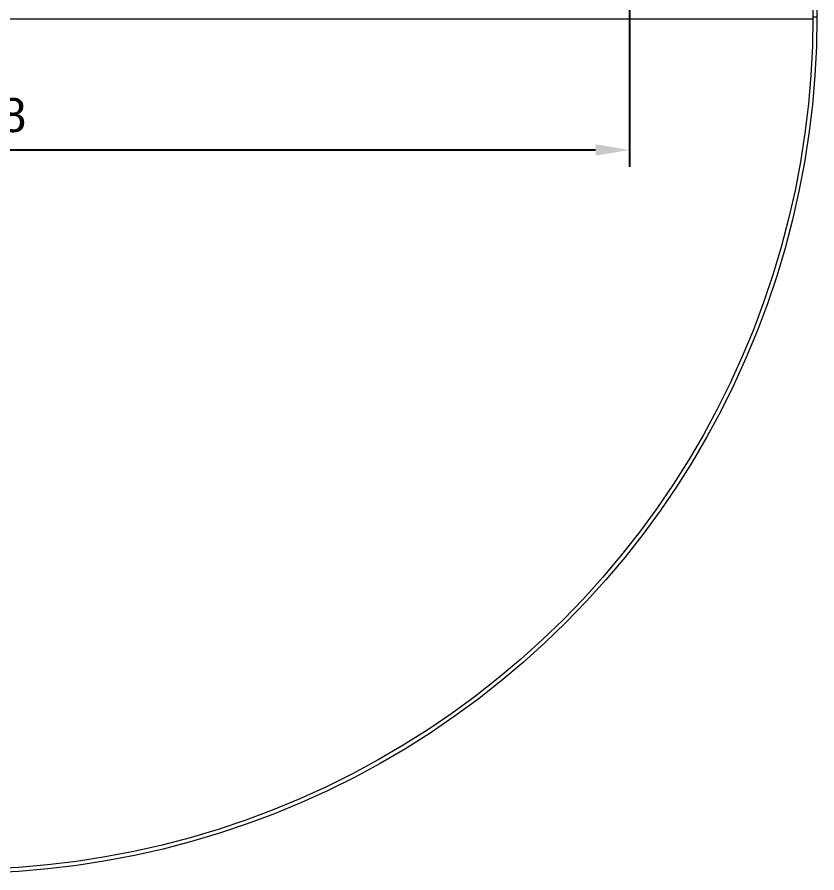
# Model space of a CAD drawing. Header units: inches. Extents: x 6 to 196, y 6 to 118.
# Drawn here: x 103.13 to 126.66, y 10.16 to 35.34 of the extents above; entities that cross this region are included whole.
import ezdxf

# ---------------------------------------------------------------- set-up
doc = ezdxf.new("R2010")
doc.units = ezdxf.units.IN
doc.header["$PDSIZE"] = -1
doc.layers.add('ZANO_R', color=7, linetype='Continuous', lineweight=0)
doc.layers.add('ZANO_W', color=1, linetype='Continuous', lineweight=0)
doc.styles.get("Standard").update_dxf_attribs({"font": 'ARIALUNI.TTF'})
doc.dimstyles.new('amerykanie', dxfattribs={"dimtxt": 50, "dimasz": 50, "dimexe": 0.5, "dimexo": 0.5, "dimgap": 1, "dimtad": 1, "dimdec": 0, "dimzin": 0, "dimlunit": 5, "dimtxsty": 'Standard', "dimcen": 0.09, "dimclrd": 1, "dimclre": 1, "dimclrt": 1, "dimazin": 0, "dimtfac": 1, "dimtdec": 0, "dimtmove": 0, "dimatfit": 3, "dimfxl": 1, "dimtzin": 0, "dimarcsym": 1})

# ---------------------------------------------------------------- blocks, each defined once
blk = doc.blocks.new('*D349')
at = {"layer": 'Defpoints', "color": 0}
for p in [(121.144, 36.186), (81.774, 34.493), (121.144, 31.429)]:
    blk.add_point(p, dxfattribs=at)
at = {"layer": 'ZANO_W', "color": 1, "lineweight": -2}
for p, q in [((121.144, 35.686), (121.144, 30.929)), ((81.774, 33.993), (81.774, 30.929)), ((82.774, 31.429), (120.144, 31.429))]:
    blk.add_line(p, q, dxfattribs=at)
at = {"layer": 'ZANO_W', "color": 1}
for points in [[(82.774, 31.596), (82.774, 31.263), (81.774, 31.429)], [(120.144, 31.263), (120.144, 31.596), (121.144, 31.429)]]:
    blk.add_solid(points, dxfattribs=at)
at = {"layer": 'ZANO_W', "color": 1, "insert": (101.459, 32.449), "char_height": 1, "attachment_point": 5}
blk.add_mtext('39 3/8', dxfattribs=at)

msp = doc.modelspace()

# ---------------------------------------------------------------- linework, layer by layer
at = {"layer": 'ZANO_R'}
for p, q in [((126.52293, 36.19529), (126.53755, 35.33907)), ((126.64097, 36.19932), (126.65566, 35.33907)), ((126.53748, 35.28001), (76.37984, 35.28001)), ((126.53755, 35.33907), (126.52293, 34.48285)), ((126.65565, 35.33907), (126.53755, 35.33907)), ((126.65566, 35.33907), (126.64097, 34.47881)), ((126.65566, 35.28001), (126.65559, 35.28001)), ((126.65566, 35.39812), (126.65566, 35.28001)), ((126.52293, 34.48285), (126.47909, 33.62762)), ((126.64097, 34.47881), (126.59692, 33.61956)), ((126.47909, 33.62762), (126.40607, 32.7744)), ((126.59692, 33.61956), (126.52356, 32.76232)), ((126.40607, 32.7744), (126.30397, 31.92416)), ((126.52356, 32.76232), (126.42098, 31.90808)), ((126.30397, 31.92416), (126.17289, 31.0779)), ((126.42098, 31.90808), (126.28929, 31.05784)), ((126.17289, 31.0779), (126.013, 30.23662)), ((126.28929, 31.05784), (126.12864, 30.21259)), ((126.013, 30.23662), (125.82449, 29.40128)), ((126.12864, 30.21259), (125.93924, 29.37332)), ((125.82449, 29.40128), (125.60756, 28.57287)), ((125.93924, 29.37332), (125.72129, 28.541)), ((125.60756, 28.57287), (125.36247, 27.75234)), ((125.72129, 28.541), (125.47505, 27.71661)), ((125.36247, 27.75234), (125.08952, 26.94066)), ((125.47505, 27.71661), (125.20081, 26.90111)), ((125.08952, 26.94066), (124.78901, 26.13877)), ((125.20081, 26.90111), (124.89889, 26.09544)), ((124.78901, 26.13877), (124.4613, 25.34761)), ((124.89889, 26.09544), (124.56964, 25.30056)), ((124.4613, 25.34761), (124.10677, 24.5681)), ((124.56964, 25.30056), (124.21344, 24.51737)), ((124.10677, 24.5681), (123.72584, 23.80115)), ((124.21344, 24.51737), (123.83071, 23.74681)), ((123.72584, 23.80115), (123.31894, 23.04765)), ((123.83071, 23.74681), (123.42189, 22.98976)), ((123.31894, 23.04765), (122.88655, 22.30848)), ((123.42189, 22.98976), (122.98747, 22.24711)), ((122.88655, 22.30848), (122.42918, 21.5845)), ((122.98747, 22.24711), (122.52794, 21.51973)), ((122.42918, 21.5845), (121.94736, 20.87657)), ((122.52794, 21.51973), (122.04385, 20.80845)), ((121.94736, 20.87657), (121.44165, 20.18549)), ((122.04385, 20.80845), (121.53576, 20.11412)), ((121.44165, 20.18549), (120.91264, 19.51208)), ((121.53576, 20.11412), (121.00426, 19.43755)), ((120.91264, 19.51208), (120.36095, 18.85713)), ((121.00426, 19.43755), (120.44997, 18.77951)), ((120.36095, 18.85713), (119.78722, 18.22139)), ((120.44997, 18.77951), (119.87354, 18.14078)), ((119.78722, 18.22139), (119.19212, 17.60562)), ((119.87354, 18.14078), (119.27563, 17.5221)), ((119.19212, 17.60562), (118.57634, 17.01051)), ((119.27563, 17.5221), (118.65695, 16.92419)), ((118.57634, 17.01051), (117.9406, 16.43678)), ((118.65695, 16.92419), (118.01822, 16.34776)), ((117.9406, 16.43678), (117.28565, 15.88509)), ((118.01822, 16.34776), (117.36019, 15.79347)), ((117.28565, 15.88509), (116.61224, 15.35608)), ((117.36019, 15.79347), (116.68361, 15.26197)), ((116.61224, 15.35608), (115.92116, 14.85037)), ((116.68361, 15.26197), (115.98928, 14.75388)), ((115.92116, 14.85037), (115.21323, 14.36855)), ((115.98928, 14.75388), (115.278, 14.26979)), ((115.21323, 14.36855), (114.48925, 13.91118)), ((115.278, 14.26979), (114.55062, 13.81026)), ((114.48925, 13.91118), (113.75008, 13.47879)), ((114.55062, 13.81026), (113.80797, 13.37584)), ((113.75008, 13.47879), (112.99658, 13.07189)), ((113.80797, 13.37584), (113.05092, 12.96702)), ((112.99658, 13.07189), (112.22963, 12.69096)), ((113.05092, 12.96702), (112.28036, 12.58429)), ((112.22963, 12.69096), (111.45012, 12.33643)), ((112.28036, 12.58429), (111.49718, 12.2281)), ((111.45012, 12.33643), (110.65896, 12.00872)), ((111.49718, 12.2281), (110.70229, 11.89884)), ((110.65896, 12.00872), (109.85707, 11.70821)), ((110.70229, 11.89884), (109.89662, 11.59692)), ((109.85707, 11.70821), (109.04539, 11.43526)), ((109.89662, 11.59692), (109.08112, 11.32268)), ((109.04539, 11.43526), (108.22487, 11.19017)), ((108.22487, 11.19017), (107.39645, 10.97325)), ((109.08112, 11.32268), (108.25673, 11.07644)), ((107.39645, 10.97325), (106.56111, 10.78473)), ((107.42442, 10.85849), (106.58514, 10.66909)), ((108.25673, 11.07644), (107.42442, 10.85849)), ((105.71983, 10.62484), (104.87357, 10.49377)), ((106.56111, 10.78473), (105.71983, 10.62484)), ((106.58514, 10.66909), (105.73989, 10.50845)), ((104.02333, 10.39166), (103.17011, 10.31864)), ((104.87357, 10.49377), (104.02333, 10.39166)), ((104.88965, 10.37675), (104.03541, 10.27417)), ((105.73989, 10.50845), (104.88965, 10.37675)), ((103.17011, 10.31864), (102.31488, 10.2748)), ((103.17817, 10.20081), (102.31892, 10.15676)), ((104.03541, 10.27417), (103.17817, 10.20081))]:
    msp.add_line(p, q, dxfattribs=at)

# ---------------------------------------------------------------- dimensions: what is measured, and where the dimension line sits
at = {"layer": 'ZANO_W'}
dim = msp.add_linear_dim(base=(121.1438, 31.42946), p1=(81.77352, 34.49258), p2=(121.1438, 36.18555), dimstyle='amerykanie', override={"dimtxt": 1, "dimasz": 1, "dimgap": 0.5, "dimdec": 4, "dimaunit": 1, "dimadec": 1, "dimtdec": 4, "dimtmove": 1, "dimfrac": 2}, dxfattribs=at)
dim.commit()
dim.dimension.update_dxf_attribs({"geometry": '*D349', "text_midpoint": (101.45866, 32.44855)})

doc.saveas('drawing.dxf')
